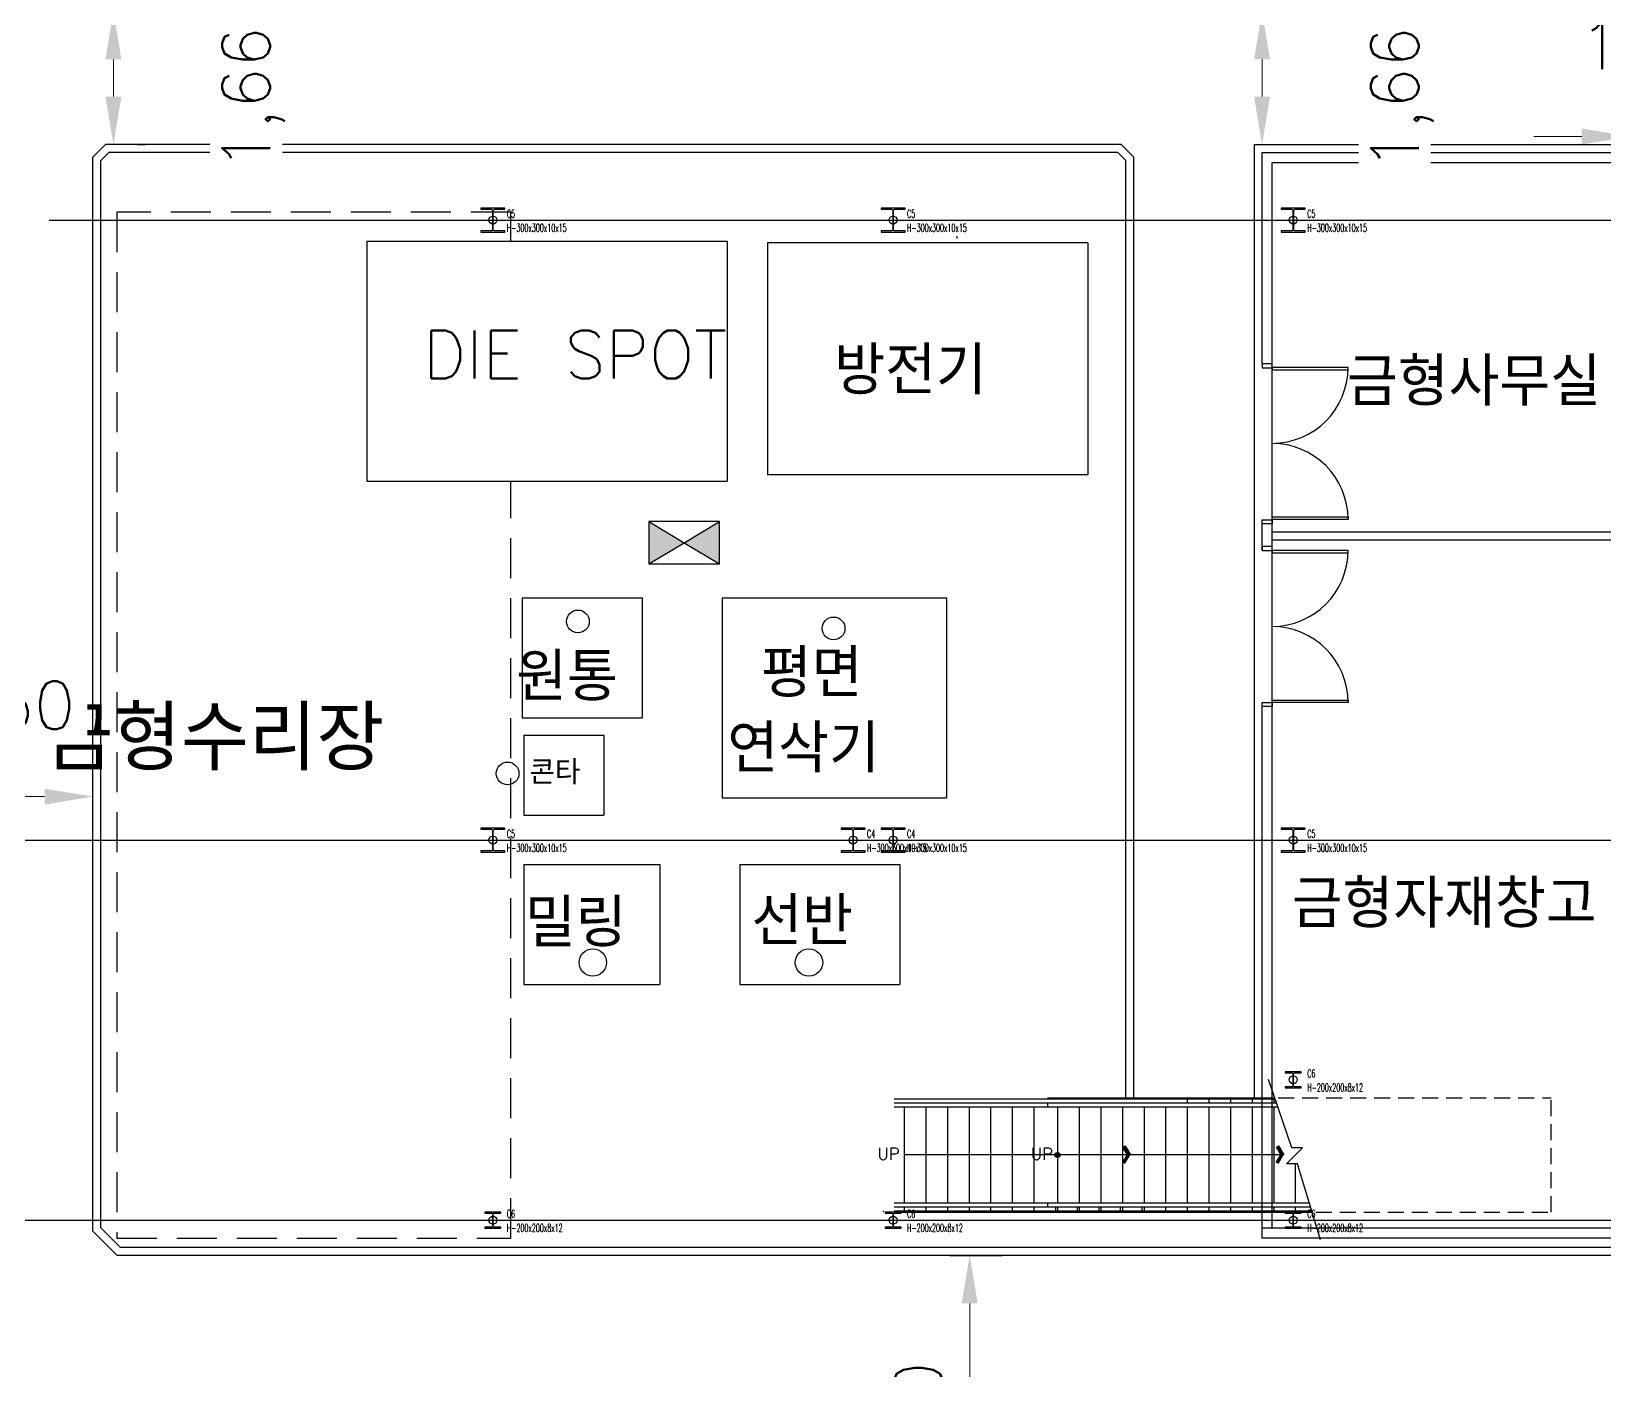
# Model space of a CAD drawing. Header units: millimetres. Extents: x 10462777 to 22643323, y 453826 to 1389191.
# Drawn here: x 11315366 to 11335020, y 576419 to 593155 of the extents above; entities that cross this region are included whole.
import ezdxf
from ezdxf.enums import TextEntityAlignment as Align

# ---------------------------------------------------------------- set-up
doc = ezdxf.new("R2010")
doc.units = ezdxf.units.MM
doc.header["$LTSCALE"] = 200
doc.header["$MEASUREMENT"] = 0
doc.header["$PDMODE"] = 35
doc.header["$PDSIZE"] = -5
doc.linetypes.add('HIDDEN', pattern=[3.75, 2.5, -1.25])
doc.linetypes.add('HIDDENX2', pattern=[0.75, 0.5, -0.25])
doc.layers.get('0').update_dxf_attribs({"linetype": 'CONTINUOUS'})
doc.layers.get('DEFPOINTS').update_dxf_attribs({"linetype": 'CONTINUOUS'})
doc.layers.add('AM_5', color=3, linetype='CONTINUOUS', lineweight=15)
doc.layers.add('AM_8', color=1, linetype='CONTINUOUS', lineweight=15)
for name, color, linetype in [('CEN', 1, 'CONTINUOUS'), ('COL', 2, 'CONTINUOUS'), ('door', 4, 'CONTINUOUS'), ('EL', 9, 'CONTINUOUS'), ('ma', 7, 'HIDDEN'), ('panel', 4, 'CONTINUOUS'), ('TEXT', 7, 'CONTINUOUS')]:
    doc.layers.add(name, color=color, linetype=linetype)
doc.layers.add('No_Print', color=153, linetype='CONTINUOUS', plot=False)
doc.styles.add('HYwulM', font='txt.shx ', dxfattribs={"bigfont": ' whgtxt.shx'})
doc.styles.add('HY울릉도L', font='txt.shx ', dxfattribs={"bigfont": ' whgtxt.shx'})
doc.styles.add('굴림', font='txt.shx ', dxfattribs={"bigfont": ' whgtxt.shx'})
doc.dimstyles.new('200$0', dxfattribs={"dimscale": 200, "dimtxt": 7, "dimasz": 1, "dimexe": 2, "dimexo": 2, "dimgap": 1, "dimtad": 1, "dimdec": 0, "dimdsep": 46, "dimlunit": 6, "dimtxsty": '굴림', "dimblk": 'DIMDOT', "dimcen": 1, "dimclrd": 4, "dimclre": 4, "dimclrt": 4, "dimadec": 0, "dimazin": 0, "dimtfac": 1, "dimtdec": 0, "dimtmove": 2, "dimatfit": 3, "dimldrblk": 'DIMDOT', "dimfxl": 1, "dimtolj": 1, "dimtzin": 0, "dimlwd": -1, "dimarcsym": 0})

# ---------------------------------------------------------------- blocks, each defined once
blk = doc.blocks.new('*D311')
at = {"layer": 'AM_5', "color": 4, "linetype": 'ByBlock', "lineweight": -2, "transparency": 16777216}
for p, q in [((11335336, 592142), (11335336, 592242)), ((11336396, 592142), (11336396, 592242))]:
    blk.add_line(p, q, dxfattribs=at)
at = {"layer": 'AM_5', "color": 4, "linetype": 'ByBlock', "transparency": 16777216}
for p, q in [((11334736, 591842), (11334136, 591842)), ((11335336, 591842), (11336396, 591842)), ((11336996, 591842), (11337596, 591842))]:
    blk.add_line(p, q, dxfattribs=at)
at = {"layer": 'AM_5', "color": 4, "transparency": 16777216}
for points in [[(11334736, 591942), (11334736, 591742), (11335336, 591842)], [(11336996, 591942), (11336996, 591742), (11336396, 591842)]]:
    blk.add_solid(points, dxfattribs=at)
at = {"layer": 'DEFPOINTS', "color": 0, "transparency": 16777216}
for p in [(11336396, 591842), (11335336, 591742), (11336396, 591742)]:
    blk.add_point(p, dxfattribs=at)
at = {"layer": 'AM_5', "color": 4, "transparency": 16777216, "insert": (11335866, 592892), "char_height": 600, "attachment_point": 5, "style": '굴림', "bg_fill": 3, "box_fill_scale": 1.25, "bg_fill_color": 256, "bg_fill_true_color": 13158600, "bg_fill_transparency": 0}
blk.add_mtext('\\A1;1,060', dxfattribs=at)
blk = doc.blocks.new('DIMDOT')
at = {"color": 4}
blk.add_line((-2, 0), (2, 0), dxfattribs=at)
at = {"color": 7}
for radius in [0.5, 0.25]:
    blk.add_circle((0, 0), radius, dxfattribs=at)
blk = doc.blocks.new('*D312')
at = {"layer": 'AM_5', "color": 4, "linetype": 'ByBlock', "lineweight": -2, "transparency": 16777216}
for p, q in [((11331041, 593405), (11331141, 593405)), ((11331041, 591742), (11331141, 591742))]:
    blk.add_line(p, q, dxfattribs=at)
at = {"layer": 'AM_5', "color": 4, "linetype": 'ByBlock', "transparency": 16777216}
blk.add_line((11330741, 592342), (11330741, 592805), dxfattribs=at)
at = {"layer": 'AM_5', "color": 4, "transparency": 16777216}
for points in [[(11330641, 592805), (11330841, 592805), (11330741, 593405)], [(11330641, 592342), (11330841, 592342), (11330741, 591742)]]:
    blk.add_solid(points, dxfattribs=at)
at = {"layer": 'DEFPOINTS', "color": 0, "transparency": 16777216}
for p in [(11330641, 593405), (11330741, 593405), (11330641, 591742)]:
    blk.add_point(p, dxfattribs=at)
at = {"layer": 'AM_5', "color": 4, "transparency": 16777216, "insert": (11332491, 592573), "char_height": 600, "attachment_point": 5, "rotation": 90, "style": '굴림', "bg_fill": 3, "box_fill_scale": 1.25, "bg_fill_color": 256, "bg_fill_true_color": 13158600, "bg_fill_transparency": 0}
blk.add_mtext('\\A1;1,663', dxfattribs=at)
blk = doc.blocks.new('*D313')
at = {"layer": 'AM_5', "color": 4, "linetype": 'ByBlock', "lineweight": -2, "transparency": 16777216}
for p, q in [((11316690, 593405), (11316790, 593405)), ((11316690, 591742), (11316790, 591742))]:
    blk.add_line(p, q, dxfattribs=at)
at = {"layer": 'AM_5', "color": 4, "linetype": 'ByBlock', "transparency": 16777216}
blk.add_line((11316390, 592342), (11316390, 592805), dxfattribs=at)
at = {"layer": 'AM_5', "color": 4, "transparency": 16777216}
for points in [[(11316290, 592805), (11316490, 592805), (11316390, 593405)], [(11316290, 592342), (11316490, 592342), (11316390, 591742)]]:
    blk.add_solid(points, dxfattribs=at)
at = {"layer": 'DEFPOINTS', "color": 0, "transparency": 16777216}
for p in [(11316290, 593405), (11316390, 593405), (11316290, 591742)]:
    blk.add_point(p, dxfattribs=at)
at = {"layer": 'AM_5', "color": 4, "transparency": 16777216, "insert": (11318140, 592573), "char_height": 600, "attachment_point": 5, "rotation": 90, "style": '굴림', "bg_fill": 3, "box_fill_scale": 1.25, "bg_fill_color": 256, "bg_fill_true_color": 13158600, "bg_fill_transparency": 0}
blk.add_mtext('\\A1;1,663', dxfattribs=at)
blk = doc.blocks.new('*D319')
at = {"layer": 'AM_5', "color": 4, "linetype": 'ByBlock', "lineweight": -2, "transparency": 16777216}
for p, q in [((11313381, 578559), (11313381, 583992)), ((11316131, 578559), (11316131, 583992))]:
    blk.add_line(p, q, dxfattribs=at)
at = {"layer": 'AM_5', "color": 4, "linetype": 'ByBlock', "transparency": 16777216}
blk.add_line((11315531, 583592), (11313981, 583592), dxfattribs=at)
at = {"layer": 'AM_5', "color": 4, "transparency": 16777216}
for points in [[(11313981, 583692), (11313981, 583492), (11313381, 583592)], [(11315531, 583692), (11315531, 583492), (11316131, 583592)]]:
    blk.add_solid(points, dxfattribs=at)
at = {"layer": 'DEFPOINTS', "color": 0, "transparency": 16777216}
for p in [(11313381, 583592), (11313381, 578159), (11316131, 578159)]:
    blk.add_point(p, dxfattribs=at)
at = {"layer": 'AM_5', "color": 4, "transparency": 16777216, "insert": (11314756, 584642), "char_height": 600, "attachment_point": 5, "style": '굴림', "bg_fill": 3, "box_fill_scale": 1.25, "bg_fill_color": 256, "bg_fill_true_color": 13158600, "bg_fill_transparency": 0}
blk.add_mtext('\\A1;2,750', dxfattribs=at)
blk = doc.blocks.new('*D320')
at = {"layer": 'AM_5', "color": 4, "linetype": 'ByBlock', "lineweight": -2, "transparency": 16777216}
for p, q in [((11326839, 577859), (11327488, 577859)), ((11326839, 572889), (11327488, 572889))]:
    blk.add_line(p, q, dxfattribs=at)
at = {"layer": 'AM_5', "color": 4, "linetype": 'ByBlock', "transparency": 16777216}
blk.add_line((11327088, 577259), (11327088, 573489), dxfattribs=at)
at = {"layer": 'AM_5', "color": 4, "transparency": 16777216}
for points in [[(11326988, 577259), (11327188, 577259), (11327088, 577859)], [(11326988, 573489), (11327188, 573489), (11327088, 572889)]]:
    blk.add_solid(points, dxfattribs=at)
at = {"layer": 'DEFPOINTS', "color": 0, "transparency": 16777216}
for p in [(11326439, 577859), (11326439, 572889), (11327088, 572889)]:
    blk.add_point(p, dxfattribs=at)
at = {"layer": 'AM_5', "color": 4, "transparency": 16777216, "insert": (11326538, 575374), "char_height": 600, "attachment_point": 5, "rotation": 90, "style": '굴림', "bg_fill": 3, "box_fill_scale": 1.25, "bg_fill_color": 256, "bg_fill_true_color": 13158600, "bg_fill_transparency": 0}
blk.add_mtext('\\A1;4,970', dxfattribs=at)

msp = doc.modelspace()

# ---------------------------------------------------------------- hatches: boundary and pattern name
at = {"layer": 'AM_8', "ltscale": 10}
for points in [[(11323520.31568, 586765.81479), (11323520.31568, 586765.81479), (11323520.31568, 586765.81479), (11323077.82755, 587030.88799), (11323077.82755, 586500.7416)], [(11323962.80381, 586500.7416), (11323962.80381, 587030.88799), (11323520.31568, 586765.81479), (11323763.6641, 586620.03655)]]:
    msp.add_hatch(color=0, dxfattribs=at).paths.add_polyline_path(points)
at = {"layer": 'EL'}
h = msp.add_hatch(color=256, dxfattribs=at)
h.paths.add_polyline_path([(11329029.42681, 579001.62352), (11329001.64797, 579018.00639), (11329058.10178, 579113.72966), (11329095.33928, 579113.38492)])
h.paths.add_polyline_path([(11329003.43383, 579210.90528), (11329031.51123, 579226.77103), (11329095.33928, 579113.38492), (11329058.34632, 579113.7274)])
h = msp.add_hatch(color=256, dxfattribs=at)
h.paths.add_polyline_path([(11330946.23006, 579001.62352), (11330918.45122, 579018.00639), (11330974.90503, 579113.72966), (11331012.14253, 579113.38492)])
h.paths.add_polyline_path([(11330920.23708, 579210.90528), (11330948.31448, 579226.77103), (11331012.14253, 579113.38492), (11330975.14957, 579113.7274)])
h = msp.add_hatch(color=256, dxfattribs=at)
h.paths.add_polyline_path([(11328186.64253, 579082.13492), (11328186.64253, 579144.63492, 1)])
h.paths.add_polyline_path([(11328186.64253, 579082.13492, 0.4142135624), (11328217.89253, 579113.38492), (11328186.64253, 579113.38492)])
h.paths.add_polyline_path([(11328186.64253, 579144.63492), (11328186.64253, 579113.38492), (11328217.89253, 579113.38492, 0.4142135624)])

# ---------------------------------------------------------------- linework, layer by layer
at = {"ltscale": 10}
for p, q in [((11316289.90387, 591741.93671), (11316131.32522, 591583.35806)), ((11316131.32522, 578159.4262), (11316131.32522, 591583.35806)), ((11316331.32522, 591641.93671), (11316231.32522, 591541.93671)), ((11328982.2388, 591741.93671), (11316289.90387, 591741.93671)), ((11328940.81744, 591641.93671), (11316331.32522, 591641.93671)), ((11328940.81744, 591641.93671), (11329040.81744, 591541.93671)), ((11328982.2388, 591741.93671), (11329140.81744, 591583.35806)), ((11329140.81744, 579828.38492), (11329140.81744, 591583.35806)), ((11330640.81744, 591741.93671), (11337444.63808, 591741.93671)), ((11330640.81744, 591741.93671), (11330640.81744, 579828.38492)), ((11316231.32522, 578200.84756), (11316231.32522, 591541.93671)), ((11329040.81744, 579828.38492), (11329040.81744, 591541.93671)), ((11329040.81744, 579828.38492), (11329040.81744, 591541.93671)), ((11321181.32522, 590798.38492), (11324356.32523, 590798.38492)), ((11319556.32523, 590534.5), (11324056.32523, 590534.5)), ((11319556.32523, 590534.5), (11319556.32523, 587534.5)), ((11324056.32523, 590534.5), (11324056.32523, 587534.5)), ((11328563.58439, 590515.188), (11324563.58439, 590515.188)), ((11324563.58439, 590515.188), (11324563.58439, 587615.188)), ((11328563.58439, 590515.188), (11328563.58439, 587615.188)), ((11319556.32523, 587534.5), (11324056.32523, 587534.5)), ((11328563.58439, 587615.188), (11324563.58439, 587615.188)), ((11323077.82755, 587030.88799), (11323520.31568, 586765.81479)), ((11323962.80381, 587030.88799), (11323077.82755, 587030.88799)), ((11323077.82755, 587030.88799), (11323077.82755, 586500.7416)), ((11323520.31568, 586765.81479), (11323962.80381, 587030.88799)), ((11323962.80381, 586500.7416), (11323962.80381, 587030.88799)), ((11323077.82755, 586500.7416), (11323520.31568, 586765.81479)), ((11323520.31568, 586765.81479), (11323962.80381, 586500.7416)), ((11323077.82755, 586500.7416), (11323962.80381, 586500.7416)), ((11321496.6438, 586077.89815), (11321496.6438, 584577.89815)), ((11321496.6438, 586077.89815), (11322996.6438, 586077.89815)), ((11322996.6438, 586077.89815), (11322996.6438, 584577.89815)), ((11323996.6438, 586077.89815), (11323996.6438, 583577.89815)), ((11323996.6438, 586077.89815), (11326796.6438, 586077.89815)), ((11323996.6438, 586077.89815), (11323996.6438, 584577.89815)), ((11326796.6438, 586077.89815), (11326796.6438, 583577.89815)), ((11321496.6438, 584577.89815), (11322996.6438, 584577.89815)), ((11321516.79268, 584358.99844), (11321516.79268, 583358.99844)), ((11321516.79268, 584358.99844), (11322516.79268, 584358.99844)), ((11322516.79268, 584358.99844), (11322516.79268, 583358.99844)), ((11323996.6438, 583577.89815), (11326796.6438, 583577.89815)), ((11321516.79268, 583358.99844), (11322516.79268, 583358.99844)), ((11321516.79268, 582743.99271), (11321516.79268, 581243.99271)), ((11321516.79268, 582743.99271), (11323216.79268, 582743.99271)), ((11323216.79268, 582743.99271), (11323216.79268, 581243.99271)), ((11324216.79268, 582743.99271), (11326216.79268, 582743.99271)), ((11324216.79268, 582743.99271), (11324216.79268, 581243.99271)), ((11326216.79268, 582743.99271), (11326216.79268, 581243.99271)), ((11321516.79268, 581243.99271), (11323216.79268, 581243.99271)), ((11324216.79268, 581243.99271), (11326216.79268, 581243.99271)), ((11316131.32522, 578159.4262), (11316431.32522, 577859.4262)), ((11316231.32522, 578200.84756), (11316472.74658, 577959.4262)), ((11316431.32522, 577859.4262), (11336447.6089, 577859.4262)), ((11316472.74658, 577959.4262), (11336447.6089, 577959.4262))]:
    msp.add_line(p, q, dxfattribs=at)
for centre, radius in [((11322193.62191, 585781.29144), 142.05993), ((11325388.04138, 585694.96326), 142.05993), ((11321315.36044, 583881.72545), 142.05993), ((11322380.29331, 581518.65742), 171.23256), ((11325080.29331, 581518.65742), 171.23256)]:
    msp.add_circle(centre, radius, dxfattribs=at)
at = {"layer": 'CEN', "ltscale": 10}
for p, q in [((11315589.38554, 590798.38492), (11338462.29784, 590798.38492)), ((11323613.38554, 578298.38492), (11338462.29784, 578298.38492))]:
    msp.add_line(p, q, dxfattribs=at)
at = {"layer": 'CEN'}
for p, q in [((11312131.32522, 583048.38492), (11338462.29784, 583048.38492)), ((11312131.32522, 578298.38492), (11338462.29784, 578298.38492))]:
    msp.add_line(p, q, dxfattribs=at)
at = {"layer": 'COL'}
for points in [[(11321126.32522, 590679.38492, -0.4142135624), (11321110.32522, 590663.38492), (11320981.32522, 590663.38492), (11320981.32522, 590648.38492), (11321281.32522, 590648.38492), (11321281.32522, 590663.38492), (11321152.32522, 590663.38492, -0.4142135624), (11321136.32522, 590679.38492), (11321136.32522, 590917.38492, -0.4142135624), (11321152.32522, 590933.38492), (11321281.32522, 590933.38492), (11321281.32522, 590948.38492), (11320981.32522, 590948.38492), (11320981.32522, 590933.38492), (11321110.32522, 590933.38492, -0.4142135624), (11321126.32522, 590917.38492)], [(11326126.32522, 590679.38492, -0.4142135624), (11326110.32522, 590663.38492), (11325981.32522, 590663.38492), (11325981.32522, 590648.38492), (11326281.32522, 590648.38492), (11326281.32522, 590663.38492), (11326152.32522, 590663.38492, -0.4142135624), (11326136.32522, 590679.38492), (11326136.32522, 590917.38492, -0.4142135624), (11326152.32522, 590933.38492), (11326281.32522, 590933.38492), (11326281.32522, 590948.38492), (11325981.32522, 590948.38492), (11325981.32522, 590933.38492), (11326110.32522, 590933.38492, -0.4142135624), (11326126.32522, 590917.38492)], [(11331126.32522, 590679.38492, -0.4142135624), (11331110.32522, 590663.38492), (11330981.32522, 590663.38492), (11330981.32522, 590648.38492), (11331281.32522, 590648.38492), (11331281.32522, 590663.38492), (11331152.32522, 590663.38492, -0.4142135624), (11331136.32522, 590679.38492), (11331136.32522, 590917.38492, -0.4142135624), (11331152.32522, 590933.38492), (11331281.32522, 590933.38492), (11331281.32522, 590948.38492), (11330981.32522, 590948.38492), (11330981.32522, 590933.38492), (11331110.32522, 590933.38492, -0.4142135624), (11331126.32522, 590917.38492)], [(11321126.32522, 582929.38492, -0.4142135624), (11321110.32522, 582913.38492), (11320981.32522, 582913.38492), (11320981.32522, 582898.38492), (11321281.32522, 582898.38492), (11321281.32522, 582913.38492), (11321152.32522, 582913.38492, -0.4142135624), (11321136.32522, 582929.38492), (11321136.32522, 583167.38492, -0.4142135624), (11321152.32522, 583183.38492), (11321281.32522, 583183.38492), (11321281.32522, 583198.38492), (11320981.32522, 583198.38492), (11320981.32522, 583183.38492), (11321110.32522, 583183.38492, -0.4142135624), (11321126.32522, 583167.38492)], [(11325626.32522, 582929.38492, -0.4142135624), (11325610.32522, 582913.38492), (11325481.32522, 582913.38492), (11325481.32522, 582898.38492), (11325781.32522, 582898.38492), (11325781.32522, 582913.38492), (11325652.32522, 582913.38492, -0.4142135624), (11325636.32522, 582929.38492), (11325636.32522, 583167.38492, -0.4142135624), (11325652.32522, 583183.38492), (11325781.32522, 583183.38492), (11325781.32522, 583198.38492), (11325481.32522, 583198.38492), (11325481.32522, 583183.38492), (11325610.32522, 583183.38492, -0.4142135624), (11325626.32522, 583167.38492)], [(11326126.32522, 582929.38492, -0.4142135624), (11326110.32522, 582913.38492), (11325981.32522, 582913.38492), (11325981.32522, 582898.38492), (11326281.32522, 582898.38492), (11326281.32522, 582913.38492), (11326152.32522, 582913.38492, -0.4142135624), (11326136.32522, 582929.38492), (11326136.32522, 583167.38492, -0.4142135624), (11326152.32522, 583183.38492), (11326281.32522, 583183.38492), (11326281.32522, 583198.38492), (11325981.32522, 583198.38492), (11325981.32522, 583183.38492), (11326110.32522, 583183.38492, -0.4142135624), (11326126.32522, 583167.38492)], [(11331126.32522, 582929.38492, -0.4142135624), (11331110.32522, 582913.38492), (11330981.32522, 582913.38492), (11330981.32522, 582898.38492), (11331281.32522, 582898.38492), (11331281.32522, 582913.38492), (11331152.32522, 582913.38492, -0.4142135624), (11331136.32522, 582929.38492), (11331136.32522, 583167.38492, -0.4142135624), (11331152.32522, 583183.38492), (11331281.32522, 583183.38492), (11331281.32522, 583198.38492), (11330981.32522, 583198.38492), (11330981.32522, 583183.38492), (11331110.32522, 583183.38492, -0.4142135624), (11331126.32522, 583167.38492)], [(11331127.32522, 579981.38492, -0.4142135624), (11331111.32522, 579965.38492), (11331031.32522, 579965.38492), (11331031.32522, 579953.38492), (11331231.32522, 579953.38492), (11331231.32522, 579965.38492), (11331151.32522, 579965.38492, -0.4142135624), (11331135.32522, 579981.38492), (11331135.32522, 580125.38492, -0.4142135624), (11331151.32522, 580141.38492), (11331231.32522, 580141.38492), (11331231.32522, 580153.38492), (11331031.32522, 580153.38492), (11331031.32522, 580141.38492), (11331111.32522, 580141.38492, -0.4142135624), (11331127.32522, 580125.38492)], [(11321127.32522, 578226.38492, -0.4142135624), (11321111.32522, 578210.38492), (11321031.32522, 578210.38492), (11321031.32522, 578198.38492), (11321231.32522, 578198.38492), (11321231.32522, 578210.38492), (11321151.32522, 578210.38492, -0.4142135624), (11321135.32522, 578226.38492), (11321135.32522, 578370.38492, -0.4142135624), (11321151.32522, 578386.38492), (11321231.32522, 578386.38492), (11321231.32522, 578398.38492), (11321031.32522, 578398.38492), (11321031.32522, 578386.38492), (11321111.32522, 578386.38492, -0.4142135624), (11321127.32522, 578370.38492)], [(11326127.32522, 578226.38492, -0.4142135624), (11326111.32522, 578210.38492), (11326031.32522, 578210.38492), (11326031.32522, 578198.38492), (11326231.32522, 578198.38492), (11326231.32522, 578210.38492), (11326151.32522, 578210.38492, -0.4142135624), (11326135.32522, 578226.38492), (11326135.32522, 578370.38492, -0.4142135624), (11326151.32522, 578386.38492), (11326231.32522, 578386.38492), (11326231.32522, 578398.38492), (11326031.32522, 578398.38492), (11326031.32522, 578386.38492), (11326111.32522, 578386.38492, -0.4142135624), (11326127.32522, 578370.38492)], [(11331127.32522, 578226.38492, -0.4142135624), (11331111.32522, 578210.38492), (11331031.32522, 578210.38492), (11331031.32522, 578198.38492), (11331231.32522, 578198.38492), (11331231.32522, 578210.38492), (11331151.32522, 578210.38492, -0.4142135624), (11331135.32522, 578226.38492), (11331135.32522, 578370.38492, -0.4142135624), (11331151.32522, 578386.38492), (11331231.32522, 578386.38492), (11331231.32522, 578398.38492), (11331031.32522, 578398.38492), (11331031.32522, 578386.38492), (11331111.32522, 578386.38492, -0.4142135624), (11331127.32522, 578370.38492)]]:
    msp.add_lwpolyline(points, format="xyb", close=True, dxfattribs=at)
at = {"layer": 'door'}
for p, q in [((11326931.32522, 590568.38492), (11326931.32522, 590598.38492)), ((11331815.81744, 588956.99241), (11330865.81744, 588956.99241)), ((11330865.81744, 588950.28369), (11330865.81744, 588920.28369)), ((11330865.81744, 588926.99241), (11331815.81744, 588926.99241)), ((11330865.81744, 587086.99241), (11331815.81744, 587086.99241)), ((11330865.81744, 587050.28369), (11330865.81744, 587080.28369)), ((11331815.81744, 587056.99241), (11330865.81744, 587056.99241)), ((11331815.81744, 587086.99241), (11331815.81744, 587056.99241)), ((11331815.81744, 586668.43928), (11330865.81744, 586668.43928)), ((11330865.81744, 586668.43928), (11330865.81744, 586638.43928)), ((11331815.81744, 586638.43928), (11331815.81744, 586668.43928)), ((11330865.81744, 586638.43928), (11331815.81744, 586638.43928)), ((11330865.81744, 584768.43928), (11330865.81744, 584798.43928)), ((11330865.81744, 584798.43928), (11331815.81744, 584798.43928)), ((11331815.81744, 584768.43928), (11330865.81744, 584768.43928)), ((11331815.81744, 584798.43928), (11331815.81744, 584768.43928))]:
    msp.add_line(p, q, dxfattribs=at)
at = {"layer": 'door', "linetype": 'Continuous'}
for p, q in [((11330865.81744, 589000.28369), (11330740.81744, 589000.28369)), ((11330740.81744, 589000.28369), (11330740.81744, 588950.28369)), ((11330740.81744, 588950.28369), (11330865.81744, 588950.28369)), ((11330865.81744, 588950.28369), (11330865.81744, 589000.28369)), ((11330740.81744, 587050.28369), (11330865.81744, 587050.28369)), ((11330740.81744, 587000.28369), (11330740.81744, 587050.28369)), ((11330865.81744, 587000.28369), (11330740.81744, 587000.28369)), ((11330865.81744, 587050.28369), (11330865.81744, 587000.28369)), ((11330865.81744, 586718.43928), (11330740.81744, 586718.43928)), ((11330740.81744, 586718.43928), (11330740.81744, 586668.43928)), ((11330740.81744, 586668.43928), (11330865.81744, 586668.43928)), ((11330865.81744, 586668.43928), (11330865.81744, 586718.43928)), ((11330740.81744, 584768.43928), (11330865.81744, 584768.43928)), ((11330740.81744, 584718.43928), (11330740.81744, 584768.43928)), ((11330865.81744, 584718.43928), (11330740.81744, 584718.43928)), ((11330865.81744, 584768.43928), (11330865.81744, 584718.43928))]:
    msp.add_line(p, q, dxfattribs=at)
at = {"layer": 'door'}
for centre, start, end in [((11330865.81744, 588956.99241), 270, 0), ((11330865.81744, 587056.99241), 0, 90), ((11330865.81744, 586668.43928), 270, 0), ((11330865.81744, 584768.43928), 0, 90)]:
    msp.add_arc(centre, 950, start, end, dxfattribs=at)
at = {"layer": 'EL'}
for p, q in [((11331111.21128, 579204.35069), (11330820.003, 580056.85069)), ((11329806.64253, 579813.38492), (11329806.64253, 579763.38492)), ((11330076.64253, 579813.38492), (11330076.64253, 579763.38492)), ((11330346.64253, 579813.38492), (11330346.64253, 579763.38492)), ((11330616.64253, 579813.38492), (11330616.64253, 579763.38492)), ((11330886.64253, 579813.38492), (11330886.64253, 579763.38492)), ((11326269.83928, 579713.38492), (11326269.83928, 578513.38492)), ((11326539.83928, 579713.38492), (11326539.83928, 578513.38492)), ((11326809.83928, 579713.38492), (11326809.83928, 578513.38492)), ((11327079.83928, 579713.38492), (11327079.83928, 578513.38492)), ((11327349.83928, 579713.38492), (11327349.83928, 578513.38492)), ((11327619.83928, 579713.38492), (11327619.83928, 578513.38492)), ((11327889.83928, 579713.38492), (11327889.83928, 578513.38492)), ((11328061.64253, 579763.38492), (11328061.64253, 579713.38492)), ((11328186.64253, 579713.38492), (11328186.64253, 578513.38492)), ((11328456.64253, 579713.38492), (11328456.64253, 578513.38492)), ((11328726.64253, 579713.38492), (11328726.64253, 578513.38492)), ((11328996.64253, 579713.38492), (11328996.64253, 578513.38492)), ((11329266.64253, 579713.38492), (11329266.64253, 578513.38492)), ((11329536.64253, 579713.38492), (11329536.64253, 578513.38492)), ((11329806.64253, 579713.38492), (11329806.64253, 578513.38492)), ((11330076.64253, 579713.38492), (11330076.64253, 578513.38492)), ((11330346.64253, 579713.38492), (11330346.64253, 578513.38492)), ((11330616.64253, 579713.38492), (11330616.64253, 578513.38492)), ((11330886.64253, 579713.38492), (11330886.64253, 578513.38492)), ((11329003.43383, 579210.90528), (11329031.51123, 579226.77103)), ((11329058.22601, 579113.9403), (11329003.43383, 579210.90528)), ((11329031.51123, 579226.77103), (11329095.33928, 579113.38492)), ((11330920.23708, 579210.90528), (11330948.31448, 579226.77103)), ((11330975.02926, 579113.9403), (11330920.23708, 579210.90528)), ((11330948.31448, 579226.77103), (11331012.14253, 579113.38492)), ((11331047.6083, 579004.35069), (11331247.6083, 579204.35069)), ((11331247.6083, 579204.35069), (11331111.21128, 579204.35069)), ((11329095.33928, 579113.38492), (11326267.33928, 579113.38492)), ((11331012.14253, 579113.38492), (11328184.14253, 579113.38492)), ((11329067.56044, 579129.76778), (11329001.64797, 579018.00639)), ((11329001.64797, 579018.00639), (11329058.22601, 579113.9403)), ((11330984.36368, 579129.76778), (11330918.45122, 579018.00639)), ((11330918.45122, 579018.00639), (11330975.02926, 579113.9403)), ((11331184.00533, 579004.35069), (11331047.6083, 579004.35069)), ((11331156.64253, 579004.35069), (11331156.64253, 578513.38492)), ((11331472.01025, 578054.35069), (11331184.00533, 579004.35069)), ((11326269.83928, 578463.38492), (11326269.83928, 578413.38492)), ((11326539.83928, 578463.38492), (11326539.83928, 578413.38492)), ((11326809.83928, 578463.38492), (11326809.83928, 578413.38492)), ((11327079.83928, 578463.38492), (11327079.83928, 578413.38492)), ((11327349.83928, 578463.38492), (11327349.83928, 578413.38492)), ((11327619.83928, 578463.38492), (11327619.83928, 578413.38492)), ((11327889.83928, 578463.38492), (11327889.83928, 578413.38492)), ((11328061.64253, 578513.38492), (11328061.64253, 578463.38492)), ((11328159.83928, 578463.38492), (11328159.83928, 578413.38492)), ((11328186.64253, 578463.38492), (11328186.64253, 578413.38492)), ((11328429.83928, 578463.38492), (11328429.83928, 578413.38492)), ((11328456.64253, 578463.38492), (11328456.64253, 578413.38492)), ((11328699.83928, 578463.38492), (11328699.83928, 578413.38492)), ((11328726.64253, 578463.38492), (11328726.64253, 578413.38492)), ((11328969.83928, 578463.38492), (11328969.83928, 578413.38492)), ((11328996.64253, 578463.38492), (11328996.64253, 578413.38492)), ((11329239.83928, 578463.38492), (11329239.83928, 578413.38492)), ((11329266.64253, 578463.38492), (11329266.64253, 578413.38492)), ((11329536.64253, 578463.38492), (11329536.64253, 578413.38492)), ((11329806.64253, 578463.38492), (11329806.64253, 578413.38492)), ((11330076.64253, 578463.38492), (11330076.64253, 578413.38492)), ((11330346.64253, 578463.38492), (11330346.64253, 578413.38492)), ((11330616.64253, 578463.38492), (11330616.64253, 578413.38492)), ((11330886.64253, 578463.38492), (11330886.64253, 578413.38492)), ((11331156.64253, 578463.38492), (11331156.64253, 578413.38492))]:
    msp.add_line(p, q, dxfattribs=at)
at = {"layer": 'EL', "ltscale": 10}
for p, q in [((11326144.83928, 579813.38492), (11328986.36603, 579813.38492)), ((11328061.64253, 579828.38492), (11330898.04538, 579828.38492)), ((11328061.64253, 579813.38492), (11330903.16928, 579813.38492)), ((11326144.83928, 579763.38492), (11329003.44569, 579763.38492)), ((11326144.83928, 579713.38492), (11329020.52536, 579713.38492)), ((11328061.64253, 579763.38492), (11330920.24894, 579763.38492)), ((11328061.64253, 579713.38492), (11330937.32861, 579713.38492)), ((11326006.32522, 578413.38492), (11326006.32522, 578398.38492)), ((11326144.83928, 578513.38492), (11329416.04478, 578513.38492)), ((11326144.83928, 578463.38492), (11329431.20293, 578463.38492)), ((11326144.83928, 578413.38492), (11329446.36108, 578413.38492)), ((11328061.64253, 578513.38492), (11331332.84802, 578513.38492)), ((11328061.64253, 578463.38492), (11331348.00618, 578463.38492)), ((11328061.64253, 578413.38492), (11331363.16433, 578413.38492)), ((11326144.83928, 578398.38492), (11329450.90853, 578398.38492)), ((11328061.64253, 578398.38492), (11331367.71178, 578398.38492))]:
    msp.add_line(p, q, dxfattribs=at)
at = {"layer": 'EL', "linetype": 'HIDDENX2', "ltscale": 2}
for p, q in [((11328842.72807, 579828.38492), (11334351.32522, 579828.38492)), ((11334351.32522, 578398.38492), (11334351.32522, 579828.38492)), ((11329312.39447, 578398.38492), (11334351.32522, 578398.38492))]:
    msp.add_line(p, q, dxfattribs=at)
at = {"layer": 'EL'}
msp.add_circle((11328186.64253, 579113.38492), 31.25, dxfattribs=at)
at = {"layer": 'ma'}
for p, q in [((11321356.32523, 590898.38492), (11316431.32522, 590898.38492)), ((11316431.32522, 590898.38492), (11316431.32522, 578073.38492)), ((11321356.32523, 590534.5), (11321356.32523, 590898.38492)), ((11321356.32522, 578073.38492), (11321356.32523, 587534.5)), ((11316431.32522, 578073.38492), (11321356.32522, 578073.38492))]:
    msp.add_line(p, q, dxfattribs=at)
at = {"layer": 'No_Print'}
for centre in [(11321131.32522, 590798.38492), (11326131.32522, 590798.38492), (11331131.32522, 590798.38492), (11321131.32522, 583048.38492), (11325631.32522, 583048.38492), (11326131.32522, 583048.38492), (11331131.32522, 583048.38492), (11331131.32522, 580053.38492), (11321131.32522, 578298.38492), (11326131.32522, 578298.38492), (11331131.32522, 578298.38492)]:
    msp.add_circle(centre, 50, dxfattribs=at)
at = {"layer": 'panel'}
for p, q in [((11330740.81744, 591641.93671), (11336399.14253, 591641.93671)), ((11330740.81744, 589000.28369), (11330740.81744, 591641.93671)), ((11330865.81744, 591516.93671), (11336274.14253, 591516.93671)), ((11330865.81744, 589340.02203), (11330865.81744, 591516.93671)), ((11330865.81744, 578198.38492), (11330865.81744, 590598.38492)), ((11330865.81744, 589000.28369), (11330740.81744, 589000.28369)), ((11330740.81744, 586668.43928), (11330740.81744, 587050.28369)), ((11330865.81744, 587000.28369), (11330740.81744, 587000.28369)), ((11336274.14253, 586898.38492), (11330865.81744, 586898.38492)), ((11330865.81744, 586718.43928), (11330740.81744, 586718.43928)), ((11336274.14253, 586798.38492), (11330865.81744, 586798.38492)), ((11330740.81744, 578073.38492), (11330740.81744, 584768.43928)), ((11330740.81744, 584593.43928), (11330740.81744, 584718.43928)), ((11330865.81744, 584718.43928), (11330740.81744, 584718.43928)), ((11336274.14253, 578198.38492), (11330740.81744, 578198.38492)), ((11336399.14253, 578073.38492), (11330740.81744, 578073.38492)), ((11336399.14253, 578073.38492), (11330740.81744, 578073.38492))]:
    msp.add_line(p, q, dxfattribs=at)

# ---------------------------------------------------------------- texts
at = {"layer": 'No_Print', "style": 'HYwulM', "width": 0.5}
for s, p in [('C5', (11321305.16001, 590877.49421)), ('C5', (11326305.16001, 590877.49421)), ('C5', (11331305.16001, 590877.49421)), ('H-300x300x10x15', (11321305.16001, 590701.48409)), ('H-300x300x10x15', (11326305.16001, 590701.48409)), ('H-300x300x10x15', (11331305.16001, 590701.48409)), ('C5', (11321305.16001, 583127.49421)), ('C4', (11325805.16001, 583127.49421)), ('C4', (11326305.16001, 583127.49421)), ('C5', (11331305.16001, 583127.49421)), ('H-300x300x10x15', (11321305.16001, 582951.48409)), ('H-300x300x10x15', (11325805.16001, 582951.48409)), ('H-300x300x10x15', (11326305.16001, 582951.48409)), ('H-300x300x10x15', (11331305.16001, 582951.48409)), ('C6', (11331305.16001, 580132.49421)), ('H-200x200x8x12', (11331305.16001, 579956.48409)), ('C6', (11321305.16001, 578377.49421)), ('C6', (11326305.16001, 578377.49421)), ('C6', (11331305.16001, 578377.49421)), ('H-200x200x8x12', (11321305.16001, 578201.48409)), ('H-200x200x8x12', (11326305.16001, 578201.48409)), ('H-200x200x8x12', (11331305.16001, 578201.48409))]:
    msp.add_text(s, height=100, dxfattribs=at).set_placement(p, align=Align.MIDDLE_LEFT)
at = {"layer": 'TEXT', "color": 7, "style": 'HY울릉도L'}
for s, height, p in [('DIE SPOT', 600, (11320257.48712, 588816.65733)), ('방전기', 600, (11325397.36478, 588618.99899)), ('금형사무실', 600, (11331802.08515, 588477.3875)), ('평면', 600, (11324479.53892, 584834.69163)), ('원통', 600, (11321421.83393, 584788.80362)), ('연삭기', 600, (11324060.84137, 583893.40291)), ('콘타', 300, (11321589.34279, 583746.84309)), ('금형자재창고', 600, (11331112.05441, 581951.76928)), ('밀링', 600, (11321530.96625, 581714.43142)), ('선반', 600, (11324361.8929, 581736.23222)), ('UP', 150, (11325936.322, 579053.38709)), ('UP', 150, (11327853.12525, 579053.38709))]:
    msp.add_text(s, height=height, dxfattribs=at).set_placement(p)
at = {"layer": 'TEXT', "style": 'HY울릉도L'}
msp.add_text('금형수리장', height=800, dxfattribs=at).set_placement((11315542.33141, 583920.16117))

# ---------------------------------------------------------------- next in the draw order: dimensions: what is measured, and where the dimension line sits
at = {"layer": 'AM_5'}
for p1, p2, distance, override, picture, middle in [((11316289.90387, 591741.93671), (11316289.90387, 593404.72256), -100, {"dimtxt": 3, "dimasz": 3, "dimsah": 1, "dimfxl": 2, "dimtfill": 1, "dimarcsym": 1}, '*D313', (11318139.90387, 592573.32964)), ((11330640.81744, 591741.93671), (11330640.81744, 593404.72256), -100, {"dimtxt": 3, "dimasz": 3, "dimpost": '', "dimsah": 1, "dimfxl": 2, "dimtfill": 1, "dimarcsym": 1}, '*D312', (11332490.81744, 592573.32964)), ((11316131.32522, 578159.4262), (11313381.32522, 578159.4262), -5432.40226, {"dimtxt": 3, "dimasz": 3, "dimsah": 1, "dimfxl": 2, "dimtfill": 1, "dimarcsym": 1}, '*D319', (11314756.32522, 584641.82847)), ((11326439.46706, 577859.4262), (11326439.46706, 572889.38492), 648.04397, {"dimtxt": 3, "dimasz": 3, "dimsah": 1, "dimfxl": 2, "dimtfill": 1, "dimarcsym": 1}, '*D320', (11326537.51103, 575374.40556))]:
    dim = msp.add_aligned_dim(p1=p1, p2=p2, distance=distance, dimstyle='200$0', override=override, dxfattribs=at)
    dim.commit()
    dim.dimension.update_dxf_attribs({"geometry": picture, "text_midpoint": middle})
dim = msp.add_linear_dim(base=(11336396.32522, 591841.93671), p1=(11335336.32521, 591741.93671), p2=(11336396.32522, 591741.93671), dimstyle='200$0', override={"dimtxt": 3, "dimasz": 3, "dimpost": '', "dimsah": 1, "dimfxl": 2, "dimtfill": 1, "dimarcsym": 1}, dxfattribs=at)
dim.commit()
dim.dimension.update_dxf_attribs({"geometry": '*D311', "text_midpoint": (11335866.32522, 592891.93671)})

doc.saveas('drawing.dxf')
